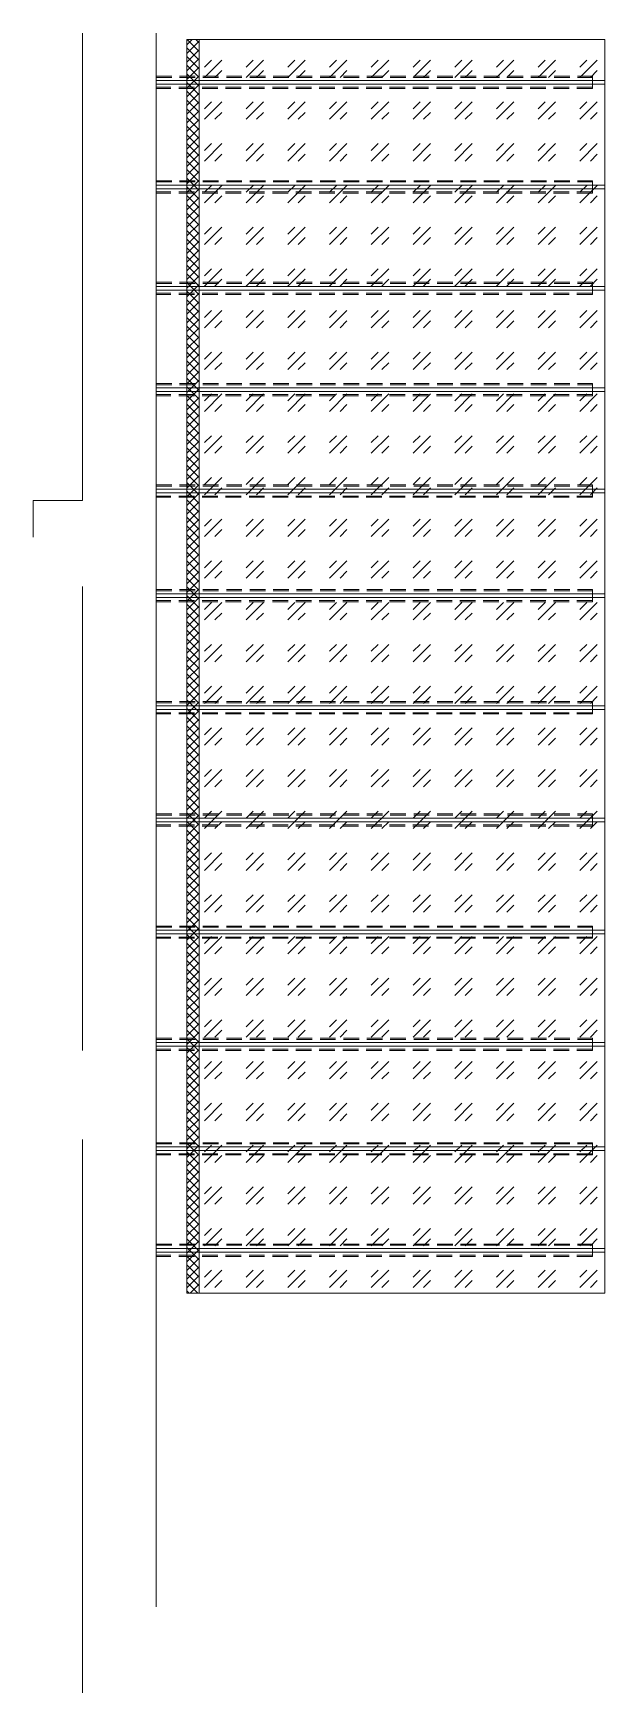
# Model space of a CAD drawing. Header units: millimetres. Extents: x 190000 to 199300, y 9700 to 36700.
import ezdxf

# ---------------------------------------------------------------- set-up
doc = ezdxf.new("R2010")
doc.units = ezdxf.units.MM
doc.header["$MEASUREMENT"] = 0
doc.linetypes.add('HIDDEN2', pattern=[4.7625, 3.175, -1.5875])
for name, color, linetype, lineweight in [('NDC_S-BEAM-STEL', 30, 'HIDDEN2', 18), ('NDC_S_CONTINUOUS', 3, 'CONTINUOUS', 20), ('NDC_S_HATCH MATERIAL', 8, 'CONTINUOUS', 13), ('NDC_S_HIDDEN', 8, 'HIDDEN2', 13), ('NDC_S_SLAB', 2, 'CONTINUOUS', 20)]:
    doc.layers.add(name, color=color, linetype=linetype, lineweight=lineweight)

msp = doc.modelspace()

# ---------------------------------------------------------------- hatches: boundary and pattern name
at = {"layer": 'NDC_S_HATCH MATERIAL'}
h = msp.add_hatch(dxfattribs=at)
h.set_pattern_fill('ANSI37', color=256, scale=800)
h.paths.add_polyline_path([(192700, 36600), (192500, 36600), (192500, 16200), (192700, 16200)])
h = msp.add_hatch(dxfattribs=at)
h.set_pattern_fill('GOST_GLASS', color=256, scale=80)
h.set_pattern_definition([(45, (0, 0), (678.8225, 0), [400, -560]), (45, (169.7, 0), (678.8225, 0), [160, -800]), (45, (0, 169.7), (678.8225, 0), [160, -800])])
h.paths.add_polyline_path([(199300, 36600), (192700, 36600), (192700, 16200), (199300, 16200)])

# ---------------------------------------------------------------- linework, layer by layer
at = {"layer": 'NDC_S-BEAM-STEL', "ltscale": 80}
for points in [[(199100, 35800), (192000, 35800), (192000, 36000), (199100, 36000)], [(199100, 34100), (192000, 34100), (192000, 34300), (199100, 34300)], [(199100, 32450), (192000, 32450), (192000, 32650), (199100, 32650)], [(199100, 30800), (192000, 30800), (192000, 31000), (199100, 31000)], [(199100, 29150), (192000, 29150), (192000, 29350), (199100, 29350)], [(199100, 27450), (192000, 27450), (192000, 27650), (199100, 27650)], [(199100, 25625), (192000, 25625), (192000, 25825), (199100, 25825)], [(199100, 23800), (192000, 23800), (192000, 24000), (199100, 24000)], [(199100, 21975), (192000, 21975), (192000, 22175), (199100, 22175)], [(199100, 20150), (192000, 20150), (192000, 20350), (199100, 20350)], [(199100, 18450), (192000, 18450), (192000, 18650), (199100, 18650)], [(199100, 16800), (192000, 16800), (192000, 17000), (199100, 17000)]]:
    msp.add_lwpolyline(points, close=True, dxfattribs=at)
at = {"layer": 'NDC_S_CONTINUOUS'}
for p, q in [((190800, 36700), (190800, 29100)), ((192000, 36700), (192000, 11100)), ((190800, 27700), (190800, 20150)), ((190800, 18700), (190800, 9700))]:
    msp.add_line(p, q, dxfattribs=at)
msp.add_lwpolyline([(190000, 28500), (190000, 29100), (190800, 29100)], dxfattribs=at)
at = {"layer": 'NDC_S_HATCH MATERIAL'}
for points in [[(199300, 35930), (192000, 35930), (192000, 35870), (199300, 35870)], [(199300, 34230), (192000, 34230), (192000, 34170), (199300, 34170)], [(199300, 32580), (192000, 32580), (192000, 32520), (199300, 32520)], [(199300, 30930), (192000, 30930), (192000, 30870), (199300, 30870)], [(199300, 29280), (192000, 29280), (192000, 29220), (199300, 29220)], [(199300, 27580), (192000, 27580), (192000, 27520), (199300, 27520)], [(199300, 25755), (192000, 25755), (192000, 25695), (199300, 25695)], [(199300, 23930), (192000, 23930), (192000, 23870), (199300, 23870)], [(199300, 22105), (192000, 22105), (192000, 22045), (199300, 22045)], [(199300, 20280), (192000, 20280), (192000, 20220), (199300, 20220)], [(199300, 18580), (192000, 18580), (192000, 18520), (199300, 18520)], [(199300, 16930), (192000, 16930), (192000, 16870), (199300, 16870)]]:
    msp.add_lwpolyline(points, close=True, dxfattribs=at)
at = {"layer": 'NDC_S_HIDDEN', "ltscale": 80}
for points in [[(199100, 35820), (192000, 35820), (192000, 35980), (199100, 35980)], [(199100, 34120), (192000, 34120), (192000, 34280), (199100, 34280)], [(199100, 32470), (192000, 32470), (192000, 32630), (199100, 32630)], [(199100, 30820), (192000, 30820), (192000, 30980), (199100, 30980)], [(199100, 29170), (192000, 29170), (192000, 29330), (199100, 29330)], [(199100, 27470), (192000, 27470), (192000, 27630), (199100, 27630)], [(199100, 25645), (192000, 25645), (192000, 25805), (199100, 25805)], [(199100, 23820), (192000, 23820), (192000, 23980), (199100, 23980)], [(199100, 21995), (192000, 21995), (192000, 22155), (199100, 22155)], [(199100, 20170), (192000, 20170), (192000, 20330), (199100, 20330)], [(199100, 18470), (192000, 18470), (192000, 18630), (199100, 18630)], [(199100, 16820), (192000, 16820), (192000, 16980), (199100, 16980)]]:
    msp.add_lwpolyline(points, dxfattribs=at)
at = {"layer": 'NDC_S_SLAB'}
for p, q in [((192500, 36600), (192500, 16200)), ((192700, 36600), (192700, 16200))]:
    msp.add_line(p, q, dxfattribs=at)
msp.add_lwpolyline([(192500, 36600), (199300, 36600), (199300, 16200), (192500, 16200)], dxfattribs=at)

doc.saveas('drawing.dxf')
